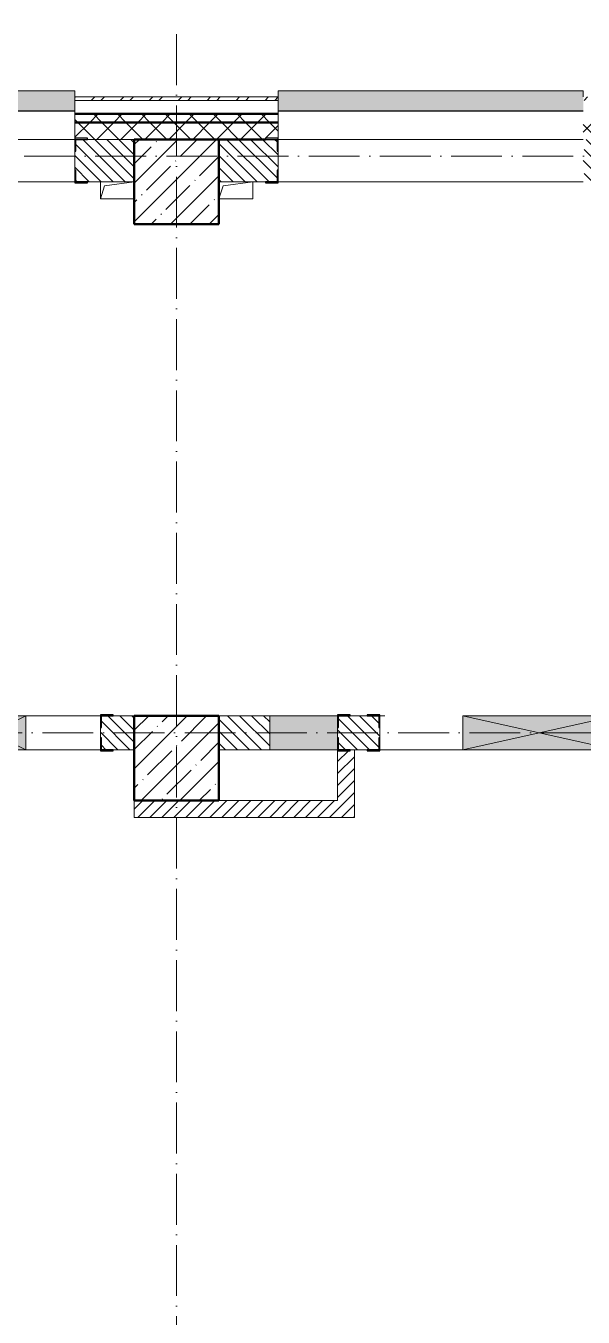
# Model space of a CAD drawing. Header units: millimetres. Extents: x -12989 to 629078, y -109036 to 555275.
# Drawn here: x 327481 to 330771, y -84329 to -76713 of the extents above; entities that cross this region are included whole.
import ezdxf

# ---------------------------------------------------------------- set-up
doc = ezdxf.new("R2010")
doc.units = ezdxf.units.MM
doc.linetypes.add('50_200_ШТРИХ_1Т_ш5_п1_п1_', pattern=[700, 500, -100, 0, -100])
for name, color, linetype, lineweight in [('4 -стяжа', 7, 'Continuous', 30), ('A-DETL-GENF-OTLN', 7, 'Continuous', 9), ('A-GENM-____-MCUT', 7, 'Continuous', 25), ('A-GENM-____-OTLN', 7, 'Continuous', 9), ('A-GENM-____-OTLN-1', 7, 'Continuous', 25), ('A-GLAZ-____-OTLN', 7, 'Continuous', 9), ('A-WALL-____-MCUT-2', 7, 'Continuous', 50), ('A-WALL-____-MCUT-3', 7, 'Continuous', 9), ('A-WALL-____-OTLN', 7, 'Continuous', 9), ('A-WALL-____-PATT-1', 7, 'Continuous', 9), ('A-WALL-FNSH-MCUT-1', 7, 'Continuous', 9), ('I-WALL-____-OTLN', 7, 'Continuous', 9), ('S-COLS-____-MCUT', 7, 'Continuous', 50), ('S-COLS-____-OTLN', 7, 'Continuous', 9), ('S-GRID-____-OTLN-1', 7, '50_200_ШТРИХ_1Т_ш5_п1_п1_', 9)]:
    doc.layers.add(name, color=color, linetype=linetype, lineweight=lineweight)
doc.layers.add('A-GLAZ-____-OTLN-1', color=7, linetype='Continuous', lineweight=9, true_color=0xc0c0c0)
doc.layers.get('4 -стяжа').off()
pattern_1 = [(45, (283770.71, -86863.46), (-70.71068, 70.71068), []), (135, (283770.71, -86863.46), (-70.71068, -70.71068), [])]
pattern_2 = [(135, (283770.707, -86863.456), (-35.35534, -35.35534), [])]
pattern_3 = [(45, (283770.707, -86863.456), (-35.35534, 35.35534), [])]

# ---------------------------------------------------------------- blocks, each defined once
blk = doc.blocks.new('BSC_Колонна _Прямоугольная - 500х500-V109-АР1_План отверстий 3 этажа в осях 1-64_А-ГГ')
at = {"layer": 'S-COLS-____-OTLN'}
h = blk.add_hatch(dxfattribs=at)
h.set_pattern_fill('FP_132', color=256, style=0, pattern_type=2)
h.set_pattern_definition([(45, (-44600, -5831.04), (-114.04925, 114.04925), []), (45, (-44485.95, -5831.04), (-114.04925, 114.04925), [201.613, -40.323, 3.353, -36.97])])
h.paths.add_polyline_path([(-250, -250), (250, -250), (250, 250), (-250, 250)], flags=0)
at = {"layer": 'S-COLS-____-MCUT'}
for p, q in [((250, 250), (-250, 250)), ((-250, 250), (-250, -250)), ((250, -250), (250, 250)), ((-250, -250), (250, -250))]:
    blk.add_line(p, q, dxfattribs=at)
blk = doc.blocks.new('Фахверк_СКБ_Уголок - 250_2700-27497298-АР1_План отверстий 3 этажа в осях 1-64_А-ГГ')
at = {"layer": 'A-GENM-____-MCUT'}
for p, q in [((200, 181), (125, 181)), ((125, 181), (125, 106)), ((131, 106), (131, 175)), ((131, 175), (200, 175)), ((200, 175), (200, 181)), ((125, 106), (131, 106)), ((131, -6), (125, -6)), ((125, -6), (125, -81)), ((131, -75), (131, -6)), ((200, -75), (131, -75)), ((200, -81), (200, -75)), ((125, -81), (200, -81))]:
    blk.add_line(p, q, dxfattribs=at)
blk = doc.blocks.new('Фахверк_СКБ_Уголок - 200_3960_зеркало-28268689-АР1_План отверстий 3 этажа в осях 1-64_А-ГГ')
at = {"layer": 'A-GENM-____-MCUT'}
for p, q in [((200, 156), (125, 156)), ((125, 156), (125, 81)), ((200, 150), (200, 156)), ((125, 81), (131, 81)), ((131, 81), (131, 150)), ((131, 150), (200, 150)), ((131, 19), (125, 19)), ((125, 19), (125, -56)), ((131, -50), (131, 19)), ((125, -56), (200, -56)), ((200, -50), (131, -50)), ((200, -56), (200, -50))]:
    blk.add_line(p, q, dxfattribs=at)
blk = doc.blocks.new('Фахверк_СКБ_Уголок - 200_3960-28268576-АР1_План отверстий 3 этажа в осях 1-64_А-ГГ')
at = {"layer": 'A-GENM-____-MCUT'}
for p, q in [((200, 156), (125, 156)), ((125, 156), (125, 81)), ((200, 150), (200, 156)), ((125, 81), (131, 81)), ((131, 81), (131, 150)), ((131, 150), (200, 150)), ((131, 19), (125, 19)), ((125, 19), (125, -56)), ((131, -50), (131, 19)), ((125, -56), (200, -56)), ((200, -50), (131, -50)), ((200, -56), (200, -50))]:
    blk.add_line(p, q, dxfattribs=at)
blk = doc.blocks.new('AR_Отверстие Ниша - Лючок-32404390-АР1_План отверстий 3 этажа в осях 1-64_А-ГГ')
at = {"layer": 'A-GLAZ-____-OTLN'}
blk.add_hatch(color=256, dxfattribs=at).paths.add_polyline_path([(-200, 100), (-200, -100), (200, -100), (200, 100)], flags=0)
for p, q in [((200, 100), (-200, 100)), ((200, -100), (200, 100)), ((-200, 31), (-200, -31)), ((-200, -100), (200, -100))]:
    blk.add_line(p, q, dxfattribs=at)
blk = doc.blocks.new('AR_Отверстие прямоугольное _в плите_ - AR_Отверстие прямоугольное _в плите_-V180-АР1_План отверстий 3 этажа в осях 1-64_А-ГГ')
at = {"layer": 'A-GENM-____-OTLN'}
for p, q in [((-100, 50), (-100, -50)), ((-100, -50), (-75, 25)), ((-75, 25), (100, 50)), ((-100, -50), (100, -50))]:
    blk.add_line(p, q, dxfattribs=at)
blk = doc.blocks.new('AR_Отверстие прямоугольное _в плите_ - AR_Отверстие прямоугольное _в плите_-V181-АР1_План отверстий 3 этажа в осях 1-64_А-ГГ')
at = {"layer": 'A-GENM-____-OTLN'}
for p, q in [((-100, -50), (-75, 25)), ((-75, 25), (100, 50)), ((100, -50), (100, 50)), ((-100, -50), (100, -50))]:
    blk.add_line(p, q, dxfattribs=at)
blk = doc.blocks.new('Отлив_СКБ - Отлив витража_120_НВФ-31885687-АР1_План отверстий 3 этажа в осях 1-64_А-ГГ')
at = {"layer": 'A-GLAZ-____-OTLN-1'}
for points in [[(0, 0), (0, -2), (1800, -2), (1800, 0), (534.2, 0)], [(0, -2), (0, -120), (1800, -120), (1800, -2), (534.2, -2)]]:
    blk.add_hatch(color=256, dxfattribs=at).paths.add_polyline_path(points, flags=0)
at = {"layer": 'A-GLAZ-____-OTLN'}
for p, q in [((0, 0), (1800, 0)), ((1800, -2), (0, -2)), ((0, -120), (0, -83)), ((0, -120), (1800, -120)), ((1800, -83), (1800, -120))]:
    blk.add_line(p, q, dxfattribs=at)
blk = doc.blocks.new('AR_Отверстие прямоугольное _в стене__БезПР - AR_Отверстие прямоугольное _в стене__БезПР-36899640-АР1_План отверстий 3 этажа в осях 1-64_А-ГГ')
at = {"layer": 'A-GLAZ-____-OTLN'}
blk.add_hatch(color=256, dxfattribs=at).paths.add_polyline_path([(-450, 100), (-450, -100), (450, -100), (450, 100)], flags=0)
at = {"layer": 'A-DETL-GENF-OTLN'}
for p, q in [((-450, -100), (-450, 100)), ((-450, 100), (450, 100)), ((450, 100), (-450, -100)), ((-450, 100), (450, -100)), ((450, 100), (-450, 100)), ((-450, 100), (-450, -100)), ((450, 100), (450, -100)), ((450, -100), (450, 100)), ((450, -100), (-450, -100)), ((-450, -100), (450, -100))]:
    blk.add_line(p, q, dxfattribs=at)
at = {"layer": 'A-GLAZ-____-OTLN'}
blk.add_line((450, 100), (-450, 100), dxfattribs=at)
blk = doc.blocks.new('AR_Отверстие прямоугольное _в стене__БезПР - AR_Отверстие прямоугольное _в стене__БезПР-36428632-АР1_План отверстий 3 этажа в осях 1-64_А-ГГ')
at = {"layer": 'A-GLAZ-____-OTLN'}
blk.add_hatch(color=256, dxfattribs=at).paths.add_polyline_path([(-200, -100), (200, -100), (200, 100), (-200, 100)], flags=0)
at = {"layer": 'A-DETL-GENF-OTLN'}
for p, q in [((-200, -100), (-200, 100)), ((-200, 100), (200, 100)), ((200, 100), (-200, -100)), ((-200, 100), (200, -100)), ((200, 100), (-200, 100)), ((-200, 100), (-200, -100)), ((200, 100), (200, -100)), ((200, -100), (200, 100)), ((200, -100), (-200, -100)), ((-200, -100), (200, -100))]:
    blk.add_line(p, q, dxfattribs=at)
at = {"layer": 'A-GLAZ-____-OTLN'}
blk.add_line((200, 100), (-200, 100), dxfattribs=at)
blk = doc.blocks.new('3эт')
at = {"layer": 'S-GRID-____-OTLN-1', "color": 251, "ltscale": 0.6, "true_color": 0x636466}
for p, q in [((328370.7, -91346.1), (328370.7, -76712.9)), ((387845.1, -77482.4), (279340.9, -77482.4)), ((374089.5, -80882.4), (279101.9, -80882.4))]:
    blk.add_line(p, q, dxfattribs=at)

msp = doc.modelspace()

# ---------------------------------------------------------------- hatches: boundary and pattern name
at = {"layer": 'A-WALL-____-PATT-1'}
h = msp.add_hatch(dxfattribs=at)
h.set_pattern_fill('FP_3', color=256, style=0, pattern_type=2)
h.set_pattern_definition([(45, (283770.71, -86863.46), (-85.53659, 85.53659), []), (45, (283827.73, -86863.46), (-85.53659, 85.53659), [])])
h.paths.add_polyline_path([(355635.7074, -77152.4142), (355635.7074, -77132.4142), (351770.7074, -77132.4142), (351770.7074, -77152.4142), (354455.602, -77152.4142)], flags=0)
h.paths.add_polyline_path([(343850.8163, -77152.4142), (343970.7074, -77152.4142), (343970.7074, -77132.4142), (342770.7074, -77132.4142), (342770.7074, -77152.4142)], flags=0)
h.paths.add_polyline_path([(340315.8877, -77152.4142), (340970.7074, -77152.4142), (340970.7074, -77132.4142), (339770.7074, -77132.4142), (339770.7074, -77152.4142)], flags=0)
h.paths.add_polyline_path([(337970.7074, -77152.4142), (337970.7074, -77132.4142), (336770.7074, -77132.4142), (336770.7074, -77152.4142), (336780.9592, -77152.4142)], flags=0)
h.paths.add_polyline_path([(334970.7074, -77152.4142), (334970.7074, -77132.4142), (333770.7074, -77132.4142), (333770.7074, -77152.4142)], flags=0)
h.paths.add_polyline_path([(330770.7074, -77152.4142), (331970.7074, -77152.4142), (331970.7074, -77132.4142), (330770.7074, -77132.4142)], flags=0)
h.paths.add_polyline_path([(328970.7074, -77152.4142), (328970.7074, -77132.4142), (327770.7074, -77132.4142), (327770.7074, -77152.4142), (327943.6377, -77152.4142)], flags=0)
h.paths.add_polyline_path([(324770.7074, -77152.4142), (325970.7074, -77152.4142), (325970.7074, -77132.4142), (324770.7074, -77132.4142)], flags=0)
h.paths.add_polyline_path([(322970.7074, -77152.4142), (322970.7074, -77132.4142), (322105.7074, -77132.4142), (322105.7074, -77152.4142), (322641.2449, -77152.4142)], flags=0)
h = msp.add_hatch(dxfattribs=at)
h.set_pattern_fill('FP_1', color=256, style=0, pattern_type=2)
h.set_pattern_definition(pattern_1)
h.paths.add_polyline_path([(358120.7074, -77282.4142), (358120.7074, -77232.4142), (351770.7074, -77232.4142), (351770.7074, -77282.4142), (357990.5306, -77282.4142)], flags=0)
h.paths.add_polyline_path([(343850.8163, -77282.4142), (343970.7074, -77282.4142), (343970.7074, -77232.4142), (342770.7074, -77232.4142), (342770.7074, -77282.4142)], flags=0)
h.paths.add_polyline_path([(340970.7074, -77282.4142), (340970.7074, -77232.4142), (339770.7074, -77232.4142), (339770.7074, -77282.4142), (340315.8877, -77282.4142)], flags=0)
h.paths.add_polyline_path([(337970.7074, -77282.4142), (337970.7074, -77232.4142), (336770.7074, -77232.4142), (336770.7074, -77282.4142), (336780.9592, -77282.4142)], flags=0)
h.paths.add_polyline_path([(334970.7074, -77282.4142), (334970.7074, -77232.4142), (333770.7074, -77232.4142), (333770.7074, -77282.4142)], flags=0)
h.paths.add_polyline_path([(330770.7074, -77282.4142), (331970.7074, -77282.4142), (331970.7074, -77232.4142), (330770.7074, -77232.4142)], flags=0)
h.paths.add_polyline_path([(328970.7074, -77282.4142), (328970.7074, -77232.4142), (327770.7074, -77232.4142), (327770.7074, -77282.4142), (327943.6377, -77282.4142)], flags=0)
h.paths.add_polyline_path([(325970.7074, -77282.4142), (325970.7074, -77232.4142), (324770.7074, -77232.4142), (324770.7074, -77282.4142)], flags=0)
h.paths.add_polyline_path([(322641.2449, -77282.4142), (322970.7074, -77282.4142), (322970.7074, -77232.4142), (321570.7074, -77232.4142), (321570.7074, -77282.4142)], flags=0)
h.paths.add_polyline_path([(318570.7074, -77282.4142), (319770.7074, -77282.4142), (319770.7074, -77232.4142), (318570.7074, -77232.4142)], flags=0)
h.paths.add_polyline_path([(316770.7074, -77282.4142), (316770.7074, -77232.4142), (315570.7074, -77232.4142), (315571.3877, -77282.4142)], flags=0)
h.paths.add_polyline_path([(313770.7074, -77282.4142), (313770.7074, -77232.4142), (312570.7074, -77232.4142), (312570.7074, -77282.4142)], flags=0)
h.paths.add_polyline_path([(310770.7074, -77282.4142), (310770.7074, -77232.4142), (307600.7074, -77232.4142), (307600.7074, -77282.4142), (308501.5306, -77282.4142)], flags=0)
h = msp.add_hatch(dxfattribs=at)
h.set_pattern_fill('FP_1', color=256, style=0, pattern_type=2)
h.set_pattern_definition(pattern_1)
h.paths.add_polyline_path([(358120.7074, -77382.4142), (358120.7074, -77282.4142), (351770.7074, -77282.4142), (351770.7074, -77376.4142), (351845.7074, -77376.4142), (351845.7074, -77382.4142), (357990.5306, -77382.4142)], flags=0)
h.paths.add_polyline_path([(343850.8163, -77382.4142), (343895.7074, -77382.4142), (343895.7074, -77376.4142), (343970.7074, -77376.4142), (343970.7074, -77282.4142), (342770.7074, -77282.4142), (342770.7074, -77376.4142), (342845.7074, -77376.4142), (342845.7074, -77382.4142), (343620.7074, -77382.4142)], flags=0)
h.paths.add_polyline_path([(340895.7074, -77382.4142), (340895.7074, -77376.4142), (340970.7074, -77376.4142), (340970.7074, -77282.4142), (339770.7074, -77282.4142), (339770.7074, -77376.4142), (339845.7074, -77376.4142), (339845.7074, -77382.4142), (340315.8877, -77382.4142)], flags=0)
h.paths.add_polyline_path([(337895.7074, -77382.4142), (337895.7074, -77376.4142), (337970.7074, -77376.4142), (337970.7074, -77282.4142), (336770.7074, -77282.4142), (336770.7074, -77376.4142), (336845.7074, -77376.4142), (336845.7074, -77382.4142), (337620.7074, -77382.4142)], flags=0)
h.paths.add_polyline_path([(334895.7074, -77382.4142), (334895.7074, -77376.4142), (334970.7074, -77376.4142), (334970.7074, -77282.4142), (333770.7074, -77282.4142), (333770.7074, -77376.4142), (333845.7074, -77376.4142), (333845.7074, -77382.4142), (334120.7074, -77382.4142)], flags=0)
h.paths.add_polyline_path([(331895.7074, -77382.4142), (331895.7074, -77376.4142), (331970.7074, -77376.4142), (331970.7074, -77282.4142), (330770.7074, -77282.4142), (330770.7074, -77376.4142), (330845.7074, -77376.4142), (330845.7074, -77382.4142), (331478.5663, -77382.4142)], flags=0)
h.paths.add_polyline_path([(327845.7074, -77382.4142), (328895.7074, -77382.4142), (328895.7074, -77376.4142), (328970.7074, -77376.4142), (328970.7074, -77282.4142), (327770.7074, -77282.4142), (327770.7074, -77376.4142), (327845.7074, -77376.4142)], flags=0)
h.paths.add_polyline_path([(325120.7074, -77382.4142), (325895.7074, -77382.4142), (325895.7074, -77376.4142), (325970.7074, -77376.4142), (325970.7074, -77282.4142), (324770.7074, -77282.4142), (324770.7074, -77376.4142), (324845.7074, -77376.4142), (324845.7074, -77382.4142)], flags=0)
h.paths.add_polyline_path([(322641.2449, -77382.4142), (322895.7074, -77382.4142), (322895.7074, -77376.4142), (322970.7074, -77376.4142), (322970.7074, -77282.4142), (321570.7074, -77282.4142), (321570.7074, -77382.4142), (322620.7074, -77382.4142)], flags=0)
h.paths.add_polyline_path([(319106.3163, -77382.4142), (319695.7074, -77382.4142), (319695.7074, -77376.4142), (319770.7074, -77376.4142), (319770.7074, -77282.4142), (318570.7074, -77282.4142), (318570.7074, -77382.4142), (319070.7074, -77382.4142)], flags=0)
h.paths.add_polyline_path([(316695.7074, -77382.4142), (316695.7074, -77376.4142), (316770.7074, -77376.4142), (316770.7074, -77282.4142), (315570.7074, -77282.4142), (315571.3877, -77376.4142), (315645.7074, -77376.4142), (315645.7074, -77382.4142)], flags=0)
h.paths.add_polyline_path([(313695.7074, -77382.4142), (313695.7074, -77376.4142), (313770.7074, -77376.4142), (313770.7074, -77282.4142), (312570.7074, -77282.4142), (312570.7074, -77382.4142), (313070.7074, -77382.4142)], flags=0)
h.paths.add_polyline_path([(310695.7074, -77382.4142), (310695.7074, -77376.4142), (310770.7074, -77376.4142), (310770.7074, -77282.4142), (307600.7074, -77282.4142), (307600.7074, -77382.4142), (310070.7074, -77382.4142)], flags=0)
h = msp.add_hatch(dxfattribs=at)
h.set_pattern_fill('FP_6', color=256, style=0, pattern_type=2)
h.set_pattern_definition(pattern_2)
h.paths.add_polyline_path([(325964.7074, -77632.4142), (325964.7074, -77563.4142), (325970.7074, -77563.4142), (325970.7074, -77451.4142), (325964.7074, -77451.4142), (325964.7074, -77382.4142), (325620.7074, -77382.4142), (325620.7074, -77632.4142), (325895.7074, -77632.4142)], flags=0)
h.paths.add_polyline_path([(327943.6377, -77632.4142), (328120.7074, -77632.4142), (328120.7074, -77382.4142), (327776.7074, -77382.4142), (327776.7074, -77451.4142), (327770.7074, -77451.4142), (327770.7074, -77563.4142), (327776.7074, -77563.4142), (327776.7074, -77632.4142), (327845.7074, -77632.4142)], flags=0)
h = msp.add_hatch(dxfattribs=at)
h.set_pattern_fill('FP_6', color=256, style=0, pattern_type=2)
h.set_pattern_definition(pattern_2)
h.paths.add_polyline_path([(334120.7074, -77632.4142), (334120.7074, -77382.4142), (333776.7074, -77382.4142), (333776.7074, -77451.4142), (333770.7074, -77451.4142), (333770.7074, -77563.4142), (333776.7074, -77563.4142), (333776.7074, -77632.4142), (333845.7074, -77632.4142)], flags=0)
h.paths.add_polyline_path([(330776.7074, -77632.4142), (331964.7074, -77632.4142), (331964.7074, -77563.4142), (331970.7074, -77563.4142), (331970.7074, -77451.4142), (331964.7074, -77451.4142), (331964.7074, -77382.4142), (330776.7074, -77382.4142), (330776.7074, -77451.4142), (330770.7074, -77451.4142), (330770.7074, -77563.4142), (330776.7074, -77563.4142), (330776.7074, -77631.1642)], flags=0)
h.paths.add_polyline_path([(328620.7074, -77632.4142), (328964.7074, -77632.4142), (328964.7074, -77563.4142), (328970.7074, -77563.4142), (328970.7074, -77451.4142), (328964.7074, -77451.4142), (328964.7074, -77382.4142), (328620.7074, -77382.4142), (328620.7074, -77529.0991)], flags=0)
h = msp.add_hatch(dxfattribs=at)
h.set_pattern_fill('FP_6', color=256, style=0, pattern_type=2)
h.set_pattern_definition(pattern_2)
h.paths.add_polyline_path([(327943.6377, -80982.4142), (328120.7074, -80982.4142), (328120.7074, -80782.4142), (327926.7074, -80782.4142), (327926.7074, -80851.4142), (327920.7074, -80851.4142), (327920.7074, -80913.4142), (327926.7074, -80913.4142), (327926.7074, -80982.4142)], flags=0)
h.paths.add_polyline_path([(326214.7074, -80982.4142), (326214.7074, -80913.4142), (326220.7074, -80913.4142), (326220.7074, -80851.4142), (326214.7074, -80851.4142), (326214.7074, -80782.4142), (325620.7074, -80782.4142), (325620.7074, -80982.4142), (326176.1734, -80982.4142)], flags=0)
h = msp.add_hatch(dxfattribs=at)
h.set_pattern_fill('FP_6', color=256, style=0, pattern_type=2)
h.set_pattern_definition(pattern_2)
h.paths.add_polyline_path([(334120.7074, -80982.4142), (334120.7074, -80782.4142), (331376.7074, -80782.4142), (331376.7074, -80851.4142), (331370.7074, -80851.4142), (331370.7074, -80913.4142), (331376.7074, -80913.4142), (331376.7074, -80982.4142), (333246.0306, -80982.4142)], flags=0)
h.paths.add_polyline_path([(329564.7074, -80982.4142), (329564.7074, -80913.4142), (329570.7074, -80913.4142), (329570.7074, -80851.4142), (329564.7074, -80851.4142), (329564.7074, -80782.4142), (329326.7074, -80782.4142), (329326.7074, -80851.4142), (329320.7074, -80851.4142), (329320.7074, -80913.4142), (329326.7074, -80913.4142), (329326.7074, -80982.4142), (329495.7074, -80982.4142)], flags=0)
h.paths.add_polyline_path([(328620.7074, -80982.4142), (328920.7074, -80982.4142), (328920.7074, -80782.4142), (328620.7074, -80782.4142)], flags=0)
h = msp.add_hatch(dxfattribs=at)
h.set_pattern_fill('FP_5', color=256, style=0, pattern_type=2)
h.set_pattern_definition(pattern_3)
h.paths.add_polyline_path([(329395.7074, -81282.4142), (329420.7074, -81282.4142), (329420.7074, -80982.4142), (329395.7074, -80982.4142), (329395.7074, -80988.4142), (329320.7074, -80988.4142), (329320.7074, -81282.4142), (329326.7074, -81282.4142)], flags=0)
h = msp.add_hatch(dxfattribs=at)
h.set_pattern_fill('FP_5', color=256, style=0, pattern_type=2)
h.set_pattern_definition(pattern_3)
h.paths.add_polyline_path([(328120.7074, -81382.4142), (329420.7074, -81382.4142), (329420.7074, -81282.4142), (328120.7074, -81282.4142)], flags=0)
at = {"layer": 'S-COLS-____-OTLN'}
h = msp.add_hatch(dxfattribs=at)
h.set_pattern_fill('FP_38', color=256, style=0, pattern_type=2)
h.set_pattern_definition([(45, (283770.7, -86863.46), (-114.04925, 114.04925), []), (45, (283884.76, -86863.46), (-114.04925, 114.04925), [201.612, -40.322, 3.353, -36.97])])
h.paths.add_polyline_path([(328120.7074, -77882.4142), (328620.7074, -77882.4142), (328620.7074, -77382.4142), (328120.7074, -77382.4142), (328120.7074, -77529.0991)], flags=0)

# ---------------------------------------------------------------- linework, layer by layer
at = {"layer": 'A-WALL-____-MCUT-2'}
for p, q in [((328970.7074, -77232.4142), (327770.7074, -77232.4142)), ((328970.7074, -77282.4142), (327770.7074, -77282.4142)), ((328620.7074, -77382.4142), (328895.7074, -77382.4142))]:
    msp.add_line(p, q, dxfattribs=at)
at = {"layer": 'A-WALL-____-MCUT-3'}
for p, q in [((328970.7074, -77152.4142), (327770.7074, -77152.4142)), ((327770.7074, -77152.4142), (327770.7074, -77376.4142)), ((328970.7074, -77376.4142), (328970.7074, -77152.4142)), ((328620.7074, -77382.4142), (327845.7074, -77382.4142)), ((328120.7074, -77632.4142), (328120.7074, -77382.4142)), ((328620.7074, -77382.4142), (328620.7074, -77632.4142)), ((327770.7074, -77451.4142), (327770.7074, -77563.4142)), ((328970.7074, -77563.4142), (328970.7074, -77451.4142)), ((327845.7074, -77632.4142), (328120.7074, -77632.4142)), ((328620.7074, -77632.4142), (328895.7074, -77632.4142)), ((328120.7074, -80782.4142), (327995.7074, -80782.4142)), ((328920.7074, -80782.4142), (328620.7074, -80782.4142)), ((329495.7074, -80782.4142), (329395.7074, -80782.4142)), ((327920.7074, -80851.4142), (327920.7074, -80913.4142)), ((329570.7074, -80913.4142), (329570.7074, -80851.4142)), ((327995.7074, -80982.4142), (328120.7074, -80982.4142)), ((328620.7074, -80982.4142), (328920.7074, -80982.4142)), ((329395.7074, -80982.4142), (329495.7074, -80982.4142))]:
    msp.add_line(p, q, dxfattribs=at)
at = {"layer": 'A-WALL-____-OTLN'}
for p, q in [((327770.7074, -77382.4142), (325970.7074, -77382.4142)), ((330770.7074, -77382.4142), (328970.7074, -77382.4142)), ((327770.7074, -77632.4142), (325970.7074, -77632.4142)), ((330770.7074, -77632.4142), (328970.7074, -77632.4142))]:
    msp.add_line(p, q, dxfattribs=at)
at = {"layer": 'A-WALL-FNSH-MCUT-1'}
for p, q in [((328970.7074, -77132.4142), (327770.7074, -77132.4142)), ((327770.7074, -77132.4142), (327770.7074, -77152.4142)), ((328970.7074, -77152.4142), (328970.7074, -77132.4142)), ((329320.7074, -80988.4142), (329320.7074, -81282.4142)), ((329420.7074, -81382.4142), (329420.7074, -80982.4142)), ((328120.7074, -81282.4142), (328120.7074, -81382.4142)), ((329320.7074, -81282.4142), (328620.7074, -81282.4142)), ((328120.7074, -81382.4142), (329420.7074, -81382.4142))]:
    msp.add_line(p, q, dxfattribs=at)
at = {"layer": 'I-WALL-____-OTLN'}
for p, q in [((327480.7074, -80782.4142), (327920.7074, -80782.4142)), ((329570.7074, -80782.4142), (329600.7074, -80782.4142)), ((327920.7074, -80982.4142), (327480.7074, -80982.4142)), ((330060.7074, -80982.4142), (329570.7074, -80982.4142))]:
    msp.add_line(p, q, dxfattribs=at)
at = {"layer": 'S-COLS-____-MCUT'}
for p, q in [((328620.7074, -77382.4142), (328120.7074, -77382.4142)), ((328120.7074, -77382.4142), (328120.7074, -77882.4142)), ((328620.7074, -77882.4142), (328620.7074, -77382.4142)), ((328120.7074, -77882.4142), (328620.7074, -77882.4142))]:
    msp.add_line(p, q, dxfattribs=at)

# ---------------------------------------------------------------- block references
at = {"layer": '4 -стяжа'}
msp.add_blockref('3эт', (0, 0), dxfattribs=at)
at = {"layer": 'A-GENM-____-OTLN'}
for name, p in [('AR_Отверстие прямоугольное _в плите_ - AR_Отверстие прямоугольное _в плите_-V180-АР1_План отверстий 3 этажа в осях 1-64_А-ГГ', (328020.7074, -77682.4142)), ('AR_Отверстие прямоугольное _в плите_ - AR_Отверстие прямоугольное _в плите_-V181-АР1_План отверстий 3 этажа в осях 1-64_А-ГГ', (328720.7074, -77682.4142))]:
    msp.add_blockref(name, p, dxfattribs=at)
at = {"layer": 'A-GENM-____-OTLN-1'}
for name, p in [('Фахверк_СКБ_Уголок - 250_2700-27497298-АР1_План отверстий 3 этажа в осях 1-64_А-ГГ', (327645.7074, -77557.4142)), ('Фахверк_СКБ_Уголок - 200_3960_зеркало-28268689-АР1_План отверстий 3 этажа в осях 1-64_А-ГГ', (327795.7074, -80932.4142)), ('Фахверк_СКБ_Уголок - 200_3960_зеркало-28268689-АР1_План отверстий 3 этажа в осях 1-64_А-ГГ', (329195.7074, -80932.4142))]:
    msp.add_blockref(name, p, dxfattribs=at)
at = {"layer": 'A-GENM-____-OTLN-1', "rotation": 180}
for name, p in [('Фахверк_СКБ_Уголок - 250_2700-27497298-АР1_План отверстий 3 этажа в осях 1-64_А-ГГ', (329095.7074, -77457.4142)), ('Фахверк_СКБ_Уголок - 200_3960-28268576-АР1_План отверстий 3 этажа в осях 1-64_А-ГГ', (329695.7074, -80832.4142))]:
    msp.add_blockref(name, p, dxfattribs=at)
at = {"layer": 'A-GLAZ-____-OTLN', "rotation": 180}
for name, p in [('Отлив_СКБ - Отлив витража_120_НВФ-31885687-АР1_План отверстий 3 этажа в осях 1-64_А-ГГ', (327770.7074, -77215.4142)), ('Отлив_СКБ - Отлив витража_120_НВФ-31885687-АР1_План отверстий 3 этажа в осях 1-64_А-ГГ', (330770.7074, -77215.4142)), ('AR_Отверстие прямоугольное _в стене__БезПР - AR_Отверстие прямоугольное _в стене__БезПР-36428632-АР1_План отверстий 3 этажа в осях 1-64_А-ГГ', (327280.7074, -80882.4142)), ('AR_Отверстие Ниша - Лючок-32404390-АР1_План отверстий 3 этажа в осях 1-64_А-ГГ', (329120.7074, -80882.4142)), ('AR_Отверстие прямоугольное _в стене__БезПР - AR_Отверстие прямоугольное _в стене__БезПР-36899640-АР1_План отверстий 3 этажа в осях 1-64_А-ГГ', (330510.7074, -80882.4142))]:
    msp.add_blockref(name, p, dxfattribs=at)
at = {"layer": 'S-COLS-____-OTLN'}
msp.add_blockref('BSC_Колонна _Прямоугольная - 500х500-V109-АР1_План отверстий 3 этажа в осях 1-64_А-ГГ', (328370.7074, -81032.4142), dxfattribs=at)

doc.saveas('drawing.dxf')
